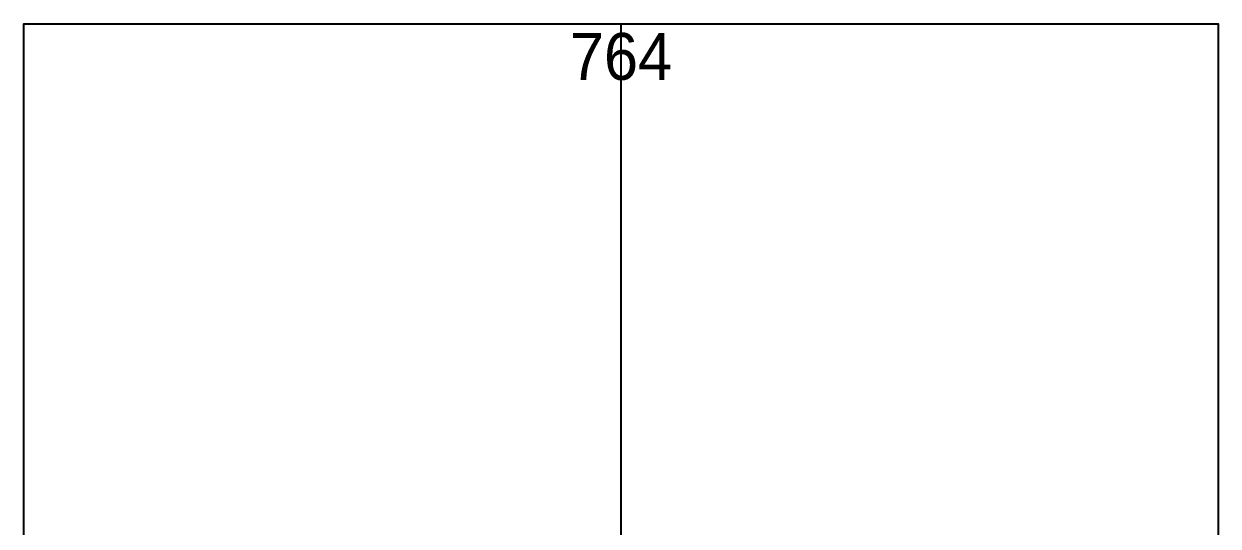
# Model space of a CAD drawing. Header units: millimetres. Extents: x 28486 to 374549, y -351975 to 868946.
# Drawn here: x 119722 to 120486, y -240095 to -239774 of the extents above; entities that cross this region are included whole.
import ezdxf

# ---------------------------------------------------------------- set-up
doc = ezdxf.new("R2010")
doc.units = ezdxf.units.MM
doc.header["$LTSCALE"] = 150
doc.layers.get('Defpoints').update_dxf_attribs({"color": 150})
doc.layers.add('-----27 Bus Duct_LV_380-220V_LOAD BANK', color=7, linetype='Continuous')
doc.styles.get("Standard").update_dxf_attribs({"font": ''})
doc.styles.get('Standard').set_extended_font_data('Dotum')
doc.dimstyles.new('전기통신참고용-치수', dxfattribs={"dimscale": 15, "dimtxt": 2, "dimasz": 0, "dimexe": 0, "dimexo": 0, "dimgap": 0.4, "dimtad": 4, "dimdec": 0, "dimzin": 0, "dimdsep": 46, "dimtxsty": 'Standard', "dimblk": 'NONE', "dimcen": 0, "dimse1": 1, "dimse2": 1, "dimsd1": 1, "dimsd2": 1, "dimclrd": 8, "dimclre": 8, "dimclrt": 8, "dimadec": 0, "dimazin": 0, "dimtfac": 1, "dimtdec": 0, "dimtix": 1, "dimtmove": 2, "dimatfit": 0, "dimldrblk": 'NONE', "dimfxl": 2, "dimtolj": 1, "dimtzin": 0, "dimarcsym": 0})

# ---------------------------------------------------------------- blocks, each defined once
blk = doc.blocks.new('*D2106')
at = {"layer": 'Defpoints', "color": 0, "transparency": 16777216}
for p in [(0, 12839.74), (764, 12839.74), (764, 12839.74), (0, -689), (764, -689), (764, -689)]:
    blk.add_point(p, dxfattribs=at)
at = {"color": 0, "transparency": 16777216, "char_height": 30, "attachment_point": 5}
for insert in [(382, 12818.72), (382, -710.02)]:
    blk.add_mtext('\\A1;{\\C0;764}', dxfattribs=dict(at, insert=insert))
blk = doc.blocks.new('_None')
blk = doc.blocks.new('*D2107')
at = {"layer": 'Defpoints', "color": 0, "transparency": 16777216}
for p in [(764, 12839.74), (764, 12839.74), (764, 9640.57), (0, 8011), (686, 8011), (686, 8011), (764, -689), (764, -689), (764, -6127)]:
    blk.add_point(p, dxfattribs=at)
at = {"color": 0, "transparency": 16777216, "char_height": 30, "attachment_point": 5, "rotation": 90}
for s, insert in [('\\A1;{\\C0;3199}', (742.98, 11240.15)), ('\\A1;{\\C0;5438}', (742.98, -3408))]:
    blk.add_mtext(s, dxfattribs=dict(at, insert=insert))
at = {"color": 0, "transparency": 16777216, "insert": (343, 7989.98), "char_height": 30, "attachment_point": 5}
blk.add_mtext('\\A1;{\\C0;686}', dxfattribs=at)
blk = doc.blocks.new('*U2105')
at = {"color": 1}
blk.add_line((382, -689), (382, -6127), dxfattribs=at)
at = {"color": 0}
blk.add_lwpolyline([(764, -6127), (0, -6127), (0, -689), (764, -689)], close=True, dxfattribs=at)
for base, p1, p2, middle in [((764, 12839.74), (0, 12839.74), (764, 12839.74), (382, 12818.72)), ((764, -689), (0, -689), (764, -689), (382, -710.02))]:
    dim = blk.add_linear_dim(base=base, p1=p1, p2=p2, text='{\\C0;<>}', dimstyle='전기통신참고용-치수', override={"dimtxsty": 'Standard', "dimclrd": 0, "dimclre": 0, "dimclrt": 0}, dxfattribs=at)
    dim.commit()
    dim.dimension.update_dxf_attribs({"geometry": '*D2106', "text_midpoint": middle})
for base, p1, p2, middle in [((764, 12839.74), (764, 9640.57), (764, 12839.74), (742.98, 11240.15)), ((764, -689), (764, -6127), (764, -689), (742.98, -3408))]:
    dim = blk.add_linear_dim(base=base, p1=p1, p2=p2, angle=90, text='{\\C0;<>}', dimstyle='전기통신참고용-치수', override={"dimtad": 1, "dimtxsty": 'Standard', "dimclrd": 0, "dimclre": 0, "dimclrt": 0}, dxfattribs=at)
    dim.commit()
    dim.dimension.update_dxf_attribs({"geometry": '*D2107', "text_midpoint": middle})

msp = doc.modelspace()

# ---------------------------------------------------------------- block references
at = {"layer": '-----27 Bus Duct_LV_380-220V_LOAD BANK'}
msp.add_blockref('*U2105', (119721.57, -239084.72), dxfattribs=at)

doc.saveas('drawing.dxf')
